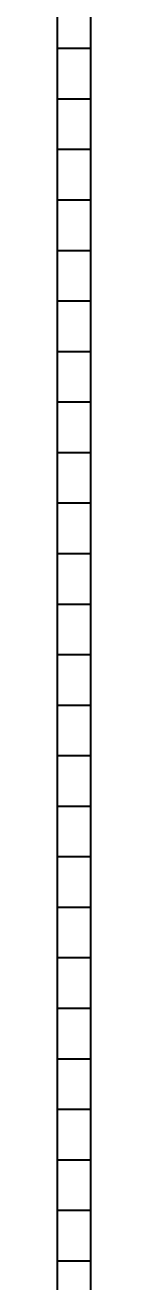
# Model space of a CAD drawing. Header units: inches. Extents: x 19 to 664121, y 34 to 210034.
# Drawn here: x 147802 to 148383, y 107072 to 121997 of the extents above; entities that cross this region are included whole.
import ezdxf

# ---------------------------------------------------------------- set-up
doc = ezdxf.new("R2010")
doc.units = ezdxf.units.IN
doc.header["$MEASUREMENT"] = 0
doc.layers.add('CABLE TRAY INSTRUMENTATION', color=7, linetype='Continuous')
doc.styles.get("Standard").update_dxf_attribs({"font": 'arial.ttf'})
doc.dimstyles.get("Standard").update_dxf_attribs({"dimtxt": 0.18, "dimasz": 0.18, "dimexe": 0.18, "dimexo": 0.0625, "dimgap": 0.09, "dimtad": 0, "dimtih": 1, "dimtoh": 1, "dimdec": 4, "dimzin": 0, "dimdsep": 46, "dimtxsty": 'Standard', "dimcen": 0.09, "dimadec": 0, "dimazin": 0, "dimtfac": 1, "dimtdec": 4, "dimtofl": 0, "dimtmove": 0, "dimatfit": 3, "dimfxl": 1, "dimtolj": 1, "dimtzin": 0, "dimarcsym": 0})

# ---------------------------------------------------------------- blocks, each defined once
blk = doc.blocks.new('*D66')
at = {"color": 4, "lineweight": -2, "transparency": 16777216}
for p, q in [((148192, 122672), (149852, 122672)), ((149852, 119672), (149852, 89296)), ((149852, 53331), (149852, 83706)), ((148192, 50331), (149852, 50331))]:
    blk.add_line(p, q, dxfattribs=at)
at = {"color": 4, "transparency": 16777216}
for points in [[(149352, 119672), (150352, 119672), (149852, 122672)], [(149352, 53331), (150352, 53331), (149852, 50331)]]:
    blk.add_solid(points, dxfattribs=at)
at = {"layer": 'Defpoints', "color": 0, "transparency": 16777216}
for p in [(148192, 122672), (148192, 50331), (149852, 50331)]:
    blk.add_point(p, dxfattribs=at)
at = {"transparency": 16777216, "insert": (149852, 86501), "char_height": 1500, "attachment_point": 5, "rotation": 90}
blk.add_mtext('\\A1;72.3m', dxfattribs=at)

msp = doc.modelspace()

# ---------------------------------------------------------------- linework, layer by layer
at = {"layer": 'CABLE TRAY INSTRUMENTATION', "color": 6}
for p, q in [((148191.66, 122672.19), (148191.66, 97007.33)), ((147801.66, 100281.03), (147801.66, 122272.19)), ((147801.66, 121722.51), (148191.66, 121722.51)), ((147801.66, 121722.51), (148191.66, 121722.51)), ((147801.66, 121122.51), (148191.66, 121122.51)), ((147801.66, 121122.51), (148191.66, 121122.51)), ((147801.66, 120522.51), (148191.66, 120522.51)), ((147801.66, 120522.51), (148191.66, 120522.51)), ((147801.66, 120522.51), (148191.66, 120522.51)), ((147801.66, 119922.51), (148191.66, 119922.51)), ((147801.66, 119922.51), (148191.66, 119922.51)), ((147801.66, 119322.51), (148191.66, 119322.51)), ((147801.66, 119322.51), (148191.66, 119322.51)), ((147801.66, 118722.51), (148191.66, 118722.51)), ((147801.66, 118722.51), (148191.66, 118722.51)), ((147801.66, 118122.51), (148191.66, 118122.51)), ((147801.66, 118122.51), (148191.66, 118122.51)), ((147801.66, 118122.51), (148191.66, 118122.51)), ((147801.66, 117522.51), (148191.66, 117522.51)), ((147801.66, 117522.51), (148191.66, 117522.51)), ((147801.66, 116922.51), (148191.66, 116922.51)), ((147801.66, 116922.51), (148191.66, 116922.51)), ((147801.66, 116322.51), (148191.66, 116322.51)), ((147801.66, 116322.51), (148191.66, 116322.51)), ((147801.66, 115722.51), (148191.66, 115722.51)), ((147801.66, 115722.51), (148191.66, 115722.51)), ((147801.66, 115722.51), (148191.66, 115722.51)), ((147801.66, 115122.51), (148191.66, 115122.51)), ((147801.66, 115122.51), (148191.66, 115122.51)), ((147801.66, 114522.51), (148191.66, 114522.51)), ((147801.66, 114522.51), (148191.66, 114522.51)), ((147801.66, 113922.51), (148191.66, 113922.51)), ((147801.66, 113922.51), (148191.66, 113922.51)), ((147801.66, 113322.51), (148191.66, 113322.51)), ((147801.66, 113322.51), (148191.66, 113322.51)), ((147801.66, 113322.51), (148191.66, 113322.51)), ((147801.66, 112722.51), (148191.66, 112722.51)), ((147801.66, 112722.51), (148191.66, 112722.51)), ((147801.66, 112122.51), (148191.66, 112122.51)), ((147801.66, 112122.51), (148191.66, 112122.51)), ((147801.66, 111522.51), (148191.66, 111522.51)), ((147801.66, 111522.51), (148191.66, 111522.51)), ((147801.66, 110922.51), (148191.66, 110922.51)), ((147801.66, 110922.51), (148191.66, 110922.51)), ((147801.66, 110922.51), (148191.66, 110922.51)), ((147801.66, 110322.51), (148191.66, 110322.51)), ((147801.66, 110322.51), (148191.66, 110322.51)), ((147801.66, 109722.51), (148191.66, 109722.51)), ((147801.66, 109722.51), (148191.66, 109722.51)), ((147801.66, 109122.51), (148191.66, 109122.51)), ((147801.66, 109122.51), (148191.66, 109122.51)), ((147801.66, 108522.51), (148191.66, 108522.51)), ((147801.66, 108522.51), (148191.66, 108522.51)), ((147801.66, 108522.51), (148191.66, 108522.51)), ((147801.66, 107922.51), (148191.66, 107922.51)), ((147801.66, 107922.51), (148191.66, 107922.51)), ((147801.66, 107322.51), (148191.66, 107322.51)), ((147801.66, 107322.51), (148191.66, 107322.51))]:
    msp.add_line(p, q, dxfattribs=at)

# ---------------------------------------------------------------- dimensions: what is measured, and where the dimension line sits
at = {"color": 252}
dim = msp.add_linear_dim(base=(149851.8, 50330.67), p1=(148191.66, 122672.19), p2=(148191.66, 50330.67), angle=90, dimstyle='Standard', override={"dimtxt": 1500, "dimasz": 3000, "dimtih": 0, "dimdec": 1, "dimlfac": 0.001, "dimpost": 'm', "dimclrd": 4, "dimclre": 4, "dimclrt": 256}, dxfattribs=at)
dim.commit()
dim.dimension.update_dxf_attribs({"geometry": '*D66', "text_midpoint": (149851.8, 86501.43)})

doc.saveas('drawing.dxf')
